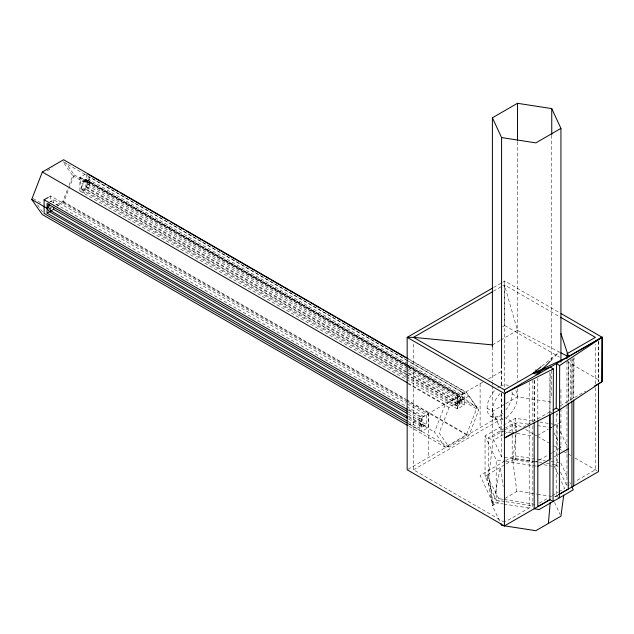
<?xml version="1.0" encoding="UTF-8"?>
<svg xmlns="http://www.w3.org/2000/svg" width="634" height="634" viewBox="0 0 634 634"><rect width="100%" height="100%" fill="white"/><g stroke="black" fill="none" stroke-linecap="round" stroke-linejoin="round"><path stroke-width="0.48" stroke-dasharray="3.17 2.38" d="M504.426 522.289L413.479 469.778L413.479 342.305M504.426 392.565L504.426 284.856L559.679 316.754M502.659 326.748L504.735 325.551L504.735 281.036L559.339 312.562M529.208 424.978L529.208 507.985L504.125 504.101M529.208 423.988L529.208 382.484M532.853 425.969L532.853 505.877L505.282 521.798M532.853 422.006L532.853 380.4M534.185 380.297L534.185 420.857L534.462 380.035M537.814 419.803L537.814 378.197M549.908 372.206L549.9 413.812L550.169 372.903M566.962 447.858L566.962 404.294M566.962 403.303L566.962 361.697M568.294 361.586L568.278 401.171L568.539 361.657M570.6 400.094L570.6 359.573M571.931 359.494L571.931 399.055L572.209 358.559M573.754 358.44L573.754 398.009L574.032 357.505M595.381 387.762L595.381 469.778L574.872 481.618M595.381 383.808L595.381 344.278M598.536 341.163L598.536 381.723L598.837 339.245M503.238 434.599L493.03 440.495L488.996 474.62L493.03 505.243L500.274 467.377L503.19 486.746M516.044 433.569L512.827 460.87L516.853 491.493M516.163 432.594L516.853 426.737L512.185 424.043L505.377 427.974M56.275 205.059L62.877 201.247L67.608 189.059M69.035 185.374L72.783 175.721L62.877 161.638L405.475 359.43M57.068 206.074L63.614 202.294L74.249 174.873L65.682 162.692M84.869 193.085L81.778 191.698L80.153 177.195L83.442 181.879L79.908 190.993L457.415 408.962L464.223 405.031L464.223 391.368L407.717 358.749M405.808 364.178L85.606 179.501L87.88 182.743L85.352 189.257L407.448 375.217M464.223 398.2L462.463 397.185L460.062 393.769L87.27 178.542L89.671 181.958L88.205 182.806L85.796 189.003L405.514 373.584M89.671 181.958L87.27 188.147L460.062 403.375L462.463 397.185M408.558 419.05L422.268 426.967L419.866 423.544L422.268 417.354L408.558 409.437M445.163 447.144L434.52 432.008L445.163 404.587L466.434 392.311L477.077 407.44L466.434 434.861L445.163 447.144L408.304 425.866M468.851 396.028L449.046 407.456L439.148 432.982L449.046 447.065L468.851 435.637L478.757 410.111L468.851 396.028L406.331 359.93M408.177 367.435L456.924 395.584L459.198 398.818L456.67 405.332L406.521 376.382M406.505 364.78L458.39 394.728L460.664 397.97L458.136 404.484L408.304 375.716M512.185 434.884L512.185 460.498L512.827 460.87L514.8 459.729L515.513 458.58L515.513 432.047M550.986 360.469L559.307 352.005L517.479 330.417L504.426 284.856L502.73 285.831M541.919 366.111L559.307 352.005M534.858 504.315L498.815 498.609L496.192 500.21L485.042 476.174L485.042 435.883L515.513 418.289L534.874 421.285M539.257 503.19L548.267 497.936M47.201 170.689L52.154 167.828M464.223 405.031L86.707 187.078L79.908 191.008L79.908 177.338L86.707 173.415M49.032 196.936L50.665 195.985L407.638 402.083M405.958 377.222L82.872 190.691L82.872 181.078L89.671 177.155L405.903 359.724M49.484 202.127L53.636 199.734L405.855 403.081M85.756 181.189L84.869 181.696L84.869 179.921M50.498 208.388L52.154 207.437M82.872 190.691L89.671 186.761L405.903 369.337M493.577 287.479L501.272 283.033M502.659 282.233L504.735 281.036M493.379 291.236L501.882 286.322M492.396 344.904L499.925 340.553M500.757 340.078L517.479 330.417M408.526 369.099L455.664 396.305L462.463 392.383L462.463 401.988L455.664 405.919L406.814 377.713M407.995 425.351L482.656 382.247M488.576 378.823L501.272 371.492M407.868 411.815L419.866 418.741L428.18 413.947L428.18 427.609L421.626 431.397L407.924 423.488M407.868 421.428L419.866 428.354L426.42 424.566L426.42 414.961L406.711 403.581M487.07 408.233L492.396 411.308L504.941 404.064M505.774 403.581L517.479 396.821L551.746 402.122M407.995 469.295L501.272 415.444L522.281 427.57M413.479 469.778L504.426 417.267M493.03 505.243L488.362 474.256L488.362 437.801L504.529 428.465M534.898 461.956L501.581 456.805L492.396 437.024L503.269 430.748M504.941 429.781L517.479 422.537L528.907 424.304M516.853 426.737L504.941 433.616L500.274 430.922M523.129 427.237L551.485 410.895M560.234 405.815L585.721 391.099M537.521 435.423L548.386 429.147M549.226 428.663L551.731 427.221M552.571 426.737L557.587 423.837M558.419 423.354L560.931 421.911L560.131 420.184M504.799 461.124L480.065 475.405L492.547 502.31L503.158 503.951M505.647 460.633L514.174 455.711L545.248 460.514M504.529 464.92L485.042 476.174L488.996 474.62L488.362 474.256M506.233 463.937L515.513 458.58L532.932 461.275M535.849 462.107L538.353 460.656M539.193 460.173L548.386 454.863M549.226 454.38L551.731 452.938M552.571 452.454L557.587 449.554M558.419 449.07L560.931 447.628L560.931 408.169M549.9 459.381L551.477 458.469M553.847 457.106L557.817 454.808M543.806 464.738L554.441 466.576L557.135 465.023L557.135 424.732L554.235 424.281M499.584 521.093L492.396 505.607L503.238 499.354M504.941 498.372L517.479 491.128L536.523 494.068M560.408 472.076L566.962 486.183L569.142 484.923M552.357 495.558L558.071 492.253M558.895 491.786L564.609 488.481L560.139 478.844M539.708 422.038L553.268 424.13M537.474 425.628L547.942 427.253M548.893 427.395L551.746 427.839M511.099 432.562L501.581 431.088L492.396 411.308M516.805 433.442L532.988 435.946M551.073 461.417L559.806 462.765M533.907 461.425L541.65 462.622M546.492 463.375L551.326 464.12M552.293 464.27L557.135 465.023L557.952 466.782M485.042 435.883L496.192 459.919L504.878 461.259M505.837 461.409L536.166 466.101M537.474 494.219L547.942 495.836M548.893 495.986L551.746 496.43M504.878 501.549L496.192 500.21L496.192 459.919M505.837 501.7L532.853 505.877M514.8 459.729L533.17 462.899M504.735 325.551L559.339 357.077M567.018 361.507L600.295 380.717M549.908 411.807L553.054 413.622M512.153 393.746L517.479 396.821L517.479 388.032M408.153 358.662L466.434 392.311M406.759 360.223L462.463 392.383M525.681 429.535L533.329 433.949M534.177 434.441L536.729 435.915M537.577 436.406L548.632 442.786M553.728 445.726L557.983 448.183M558.831 448.674L567.335 453.579M568.183 454.071L570.735 455.545M574.983 458.002L596.959 470.69M407.702 365.239L85.796 179.39L88.205 182.806M408.558 365.731L458.588 394.617L477.077 407.44L460.664 397.97M406.656 364.669L458.588 394.617L460.989 398.033L458.588 404.23L406.37 374.084M85.606 179.501L405.657 364.288M80.153 177.195L407.155 365.992M408.011 366.492L457.661 395.156L460.95 399.832L457.407 408.962L457.415 395.291L79.908 177.338M407.321 366.943L84.132 180.357L86.406 183.591L83.878 190.105L405.673 375.891M74.249 174.873L87.88 182.743M490.74 416.348L496.073 419.423M82.872 181.078L407.67 368.6M72.783 175.721L83.442 181.879M459.198 398.818L478.757 410.111M406.759 369.828L462.463 401.988M408.304 383.316L445.163 404.587M407.939 383.721L449.046 407.456M488.362 437.801L493.03 440.495M62.877 201.247L405.475 399.04M406.331 399.539L468.851 435.637M63.614 202.294L405.586 399.729M406.442 400.22L466.434 434.861M408.494 402.574L428.18 413.947M50.95 201.279L405.792 406.14M406.648 406.64L423.742 416.506L421.341 422.696L423.742 426.111L408.55 417.346M407.924 409.818L421.626 417.727L421.626 431.397M559.362 497.849L556.216 496.034L556.208 413.962M408.423 414.176L426.42 424.566M33.174 198.593L42.272 203.847M408.494 416.245L428.18 427.609M419.866 423.544L434.52 432.008M407.939 423.33L449.046 447.065M37.572 204.853L43.072 212.683M498.815 498.609L486.952 475.722L492.396 505.607M556.937 413.305L557.738 415.024M557.135 424.732L557.952 426.492M560.408 431.786L566.962 445.892M554.148 432.998L557.738 440.741M560.131 445.9L560.931 447.628M560.781 462.915L567.327 477.03M569.784 482.315L570.6 484.083M554.441 466.576L558.102 474.462M554.544 502.453L560.131 514.491M566.962 448.84L566.962 486.183M560.931 389.522L560.931 407.186M551.746 135.288L551.746 362.593M551.746 370.502L551.746 396.195M517.479 141.818L517.479 381.2M515.513 418.289L515.513 431.065M512.185 424.043L512.185 433.902M504.426 389.878L504.426 391.852M501.581 364.875L501.581 386.613M501.581 393.532L501.581 456.805M501.272 365.636L501.272 387.12M501.272 392.985L501.272 415.444M492.396 346.853L492.396 381.034M492.396 382.009L492.396 384.941M492.396 385.916L492.396 437.024M480.112 383.713L480.112 427.665M457.661 395.156L457.661 408.819M457.526 396.995L457.526 406.608M455.664 396.305L455.664 405.919M428.766 413.36L428.766 457.304M419.866 418.741L419.866 428.354M89.671 177.155L89.671 186.761M86.707 174.39L86.707 187.078M53.636 199.734L53.636 203.577M50.665 195.985L50.665 201.85M50.665 206.724L50.665 209.656M515.799 390.552A17.736 10.239 -60 0 1 505.591 418.147M503.301 419.367A17.736 10.239 -60 0 1 492.483 412.956A17.736 10.239 -60 0 1 500.448 393.135M512.05 391.915A17.736 10.239 -60 0 1 505.884 409.913M502.857 413.106A17.736 10.239 -60 0 1 487.681 412.346A17.736 10.239 -60 0 1 495.122 390.061M497.65 387.818A17.736 10.239 -60 0 1 499.616 386.502M500.432 386.066A17.736 10.239 -60 0 1 508.484 385.63M557.817 495.099L553.847 497.397L557.872 495.075"/><path stroke-width="0.95" d="M513.778 432.634L504.426 438.031L504.426 393.516L602.3 337.248L601.999 381.7L559.362 409.984L504.426 438.031L504.426 525.927L549.908 499.671L553.054 501.494L553.355 368.917L550.209 367.07L532.853 373.466L504.426 389.878L413.479 337.367L407.171 337.367L407.171 469.778L504.426 525.927M537.814 466.355L549.9 459.381L549.9 414.802L549.908 499.671L537.814 506.645L537.814 420.794M561.042 313.545L601.999 337.185L601.999 381.7L594.264 386.169M504.426 438.031L504.735 393.326L553.355 368.917M553.062 409.984L556.216 408.161L556.517 363.686L559.663 365.525L559.362 497.849M548.386 523.454L550.225 502.279M563.721 495.178L560.931 516.211L535.849 530.698L501.581 525.396L500.781 523.676M407.448 425.374L42.335 214.577L31.7 199.441L42.335 172.02L63.614 159.736L407.297 358.162M48.794 203.894L47.075 208.317L49.484 211.74L407.702 418.551M31.7 199.441L47.075 208.317L48.549 207.469L49.579 204.814M535.849 369.947L537.814 373.862L550.296 361.174M560.939 352.845L568.294 356.641L601.999 337.185M537.814 373.862L544.083 368.203M537.814 374.234L532.853 373.466L541.167 366.721M559.663 365.525L602.3 337.248M407.068 422.997L44.111 213.444L44.111 199.773L48.208 197.412M407.012 411.323L47.075 203.514L47.075 213.127L53.636 209.339L407.567 413.685M492.396 346.853L492.396 117.789L517.479 103.302L551.746 108.604L560.931 128.393L560.931 362.046M560.931 128.393L535.849 142.872L501.581 137.57L492.396 117.789M492.721 287.971L407.171 337.367L504.426 393.516M492.531 291.727L413.479 337.367L492.396 344.904M558.625 454.34L568.294 448.761M558.625 494.631L568.294 489.052L568.294 403.097M558.697 494.599L598.536 471.601L598.536 383.705M532.853 373.466L568.579 356.72L560.931 333.579M560.527 317.246L595.381 337.367L566.962 353.772L568.294 356.641M556.216 408.161L559.362 409.984M87.563 173.906L102.97 182.806M104.681 183.789L106.393 184.779M108.105 185.77L118.384 191.698M120.095 192.688L168.89 220.862M170.601 221.845L184.296 229.754M186.008 230.744L257.911 272.255M259.623 273.246L269.902 279.182M271.614 280.165L308.417 301.419M310.129 302.41L320.408 308.338M322.12 309.329L323.831 310.311M325.543 311.302L335.814 317.23M337.526 318.22L386.32 346.394M388.032 347.384L406.006 357.758M42.335 172.02L407.448 382.817M44.111 199.773L407.068 409.326M407.702 416.855L50.95 210.884L48.549 207.469M47.075 213.127L407.012 420.928M573.754 399.983L573.754 485.906M571.931 401.037L571.931 486.952L573.263 489.82L539.154 509.522L534.185 508.753L534.185 422.83M566.962 355.753L566.962 358.725M551.746 108.604L551.746 134.305M517.479 103.302L517.479 140.827M501.581 137.57L501.581 364.875M53.636 207.421L53.636 209.339"/></g></svg>
